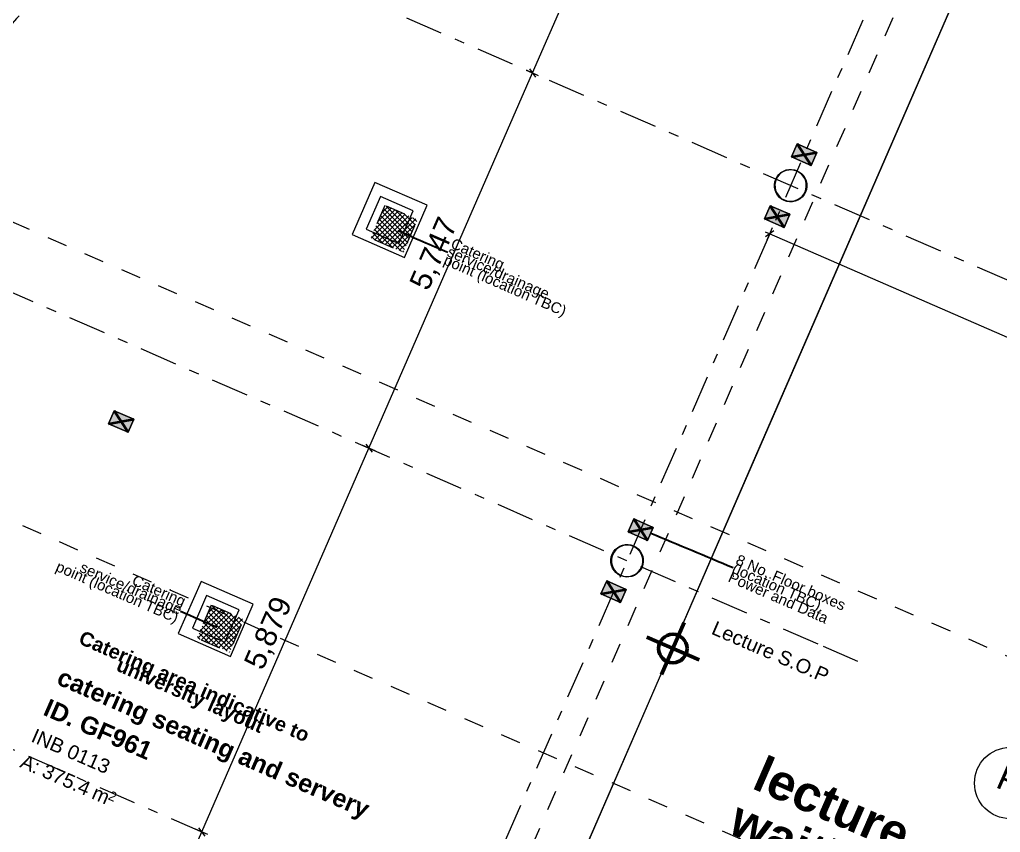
# Model space of a CAD drawing. Header units: millimetres. Extents: x -99530 to 90294, y -97212 to 56397.
# Drawn here: x -35959 to -22182, y -46364 to -34950 of the extents above; entities that cross this region are included whole.
import ezdxf
from ezdxf.enums import TextEntityAlignment as Align

# ---------------------------------------------------------------- set-up
doc = ezdxf.new("R2010")
doc.units = ezdxf.units.MM
doc.header["$MEASUREMENT"] = 0
doc.linetypes.add('Dashed', pattern=[564.444447, 282.222223, -282.222223])
doc.linetypes.add('Double Dashed', pattern=[1093.611073, 529.166651, -211.666656, 141.111112, -211.666656])
for name, color, linetype, lineweight in [('A-20-M_Floor_Slab_Pen_No__1', 7, 'Continuous', 13), ('A-20-M_Floor_Slab_Pen_No__6', 7, 'Continuous', 35), ('A-95-MC_Marker_Section_P2.Marker_Pen_No__1', 7, 'Continuous', 13), ('COLUMN.IFC Import_Pen_No__2', 8, 'Continuous', 15), ('New_A-20-M_Floor_Slab_Pen_No__89', 8, 'Continuous', 20), ('New_A-95-D_Dim_Grid.Dim_Pen_No__4', 7, 'Continuous', 20), ('New_A-95-P_Drawing_Pen_No__1', 7, 'Continuous', 13), ('New_A-95-P_Text_1_50_GA_Pen_No__1', 7, 'Continuous', 13), ('New_A-95-P_Text_1_50_GA_Pen_No__101', 252, 'Continuous', 15), ('New_A-95-P_Text_1_50_GA_Pen_No__85', 8, 'Continuous', 20), ('New_ArchiCAD Zone Stamps_Pen_No__6', 7, 'Continuous', 35)]:
    doc.layers.add(name, color=color, linetype=linetype, lineweight=lineweight)
for name, color, linetype in [('A-95-MC_Marker_Section_P2.Marker', 7, 'Continuous'), ('COLUMN.IFC Import', 7, 'Continuous'), ('New_A-05-M_Gross_Int_Circulation', 7, 'Continuous'), ('New_A-15-MG_Structural_Grid_Phase_2', 7, 'Continuous'), ('New_A-20-M_Floor_Slab', 7, 'Continuous'), ('New_A-20-M_Hard_Landscape', 7, 'Continuous'), ('New_A-95-D_Dim_Grid.Dim', 7, 'Continuous'), ('New_A-95-P_Drawing', 7, 'Continuous')]:
    doc.layers.add(name, color=color, linetype=linetype)
for name, color, linetype, lineweight, true_color in [('New_A-05-M_Gross_Int_Circulation_Pen_No__74', 7, 'Continuous', 20, 0x606060), ('New_A-15-MG_Structural_Grid_Phase_2_Pen_No__222', 7, 'Continuous', 13, 0x65af33), ('New_A-20-M_Hard_Landscape_Pen_No__53', 7, 'Continuous', 35, 0x444444), ('New_A-95-P_Drawing_Pen_No__25', 7, 'Continuous', 50, 0x2a2a2a), ('New_A-95-P_Text_1_50_GA_Pen_No__61', 7, 'Continuous', 20, 0x6a6a6a)]:
    doc.layers.add(name, color=color, linetype=linetype, lineweight=lineweight, true_color=true_color)
doc.styles.add('GENERATED_STYLE_1', font='')
doc.styles.add('GENERATED_STYLE_2', font='')
doc.styles.add('GENERATED_STYLE_3', font='')
doc.styles.add('GENERATED_STYLE_4', font='')
doc.styles.get('GENERATED_STYLE_1').set_extended_font_data('Arial', bold=True)
doc.styles.get('GENERATED_STYLE_2').set_extended_font_data('Swis721 BT', bold=True)
doc.styles.get('GENERATED_STYLE_3').set_extended_font_data('Arial')
doc.styles.get('GENERATED_STYLE_4').set_extended_font_data('Swis721 BT')
doc.dimstyles.new('GENERATED_STYLE__2', dxfattribs={"dimtxt": 300, "dimasz": 95, "dimexe": 0.18, "dimexo": 0, "dimgap": 0.09, "dimtad": 1, "dimdec": 0, "dimzin": 0, "dimdsep": 46, "dimtxsty": 'GENERATED_STYLE_4', "dimblk": 'ARROWHEAD_2', "dimblk1": 'ARROWHEAD_2', "dimblk2": 'ARROWHEAD_2', "dimcen": 0.09, "dimclrd": 7, "dimclre": 7, "dimclrt": 7, "dimadec": 0, "dimazin": 0, "dimtfac": 1, "dimtdec": 4, "dimtmove": 0, "dimatfit": 3, "dimfxl": 1, "dimtolj": 1, "dimtzin": 0, "dimarcsym": 0})
doc.dimstyles.new('GENERATED_STYLE__5', dxfattribs={"dimtxt": 0.18, "dimasz": 182.4, "dimexe": 0.18, "dimexo": 0.0625, "dimgap": 0.09, "dimtad": 0, "dimtih": 1, "dimtoh": 1, "dimdec": 4, "dimzin": 0, "dimdsep": 46, "dimcen": 0.09, "dimadec": 0, "dimazin": 0, "dimtfac": 1, "dimtdec": 4, "dimtmove": 0, "dimatfit": 3, "dimldrblk": 'ARROWHEAD_5', "dimfxl": 1, "dimtolj": 1, "dimtzin": 0, "dimarcsym": 0})
pattern_1 = [(45, (0, 0), (-35.35534, 35.35534), []), (135, (0, 0), (35.35534, 35.35534), [])]

# ---------------------------------------------------------------- blocks, each defined once
blk = doc.blocks.new('catering seating and servery_INB 0113_3_1', base_point=(-33684, -45972))
at = {"layer": 'New_A-05-M_Gross_Int_Circulation_Pen_No__74', "linetype": 'Continuous'}
blk.add_line((-29640, -50330), (-22253, -33346), dxfattribs=at)
blk.add_arc((-12875, -56512), 32205, 132.9939, 173.6055, dxfattribs=at)
at = {"layer": 'New_ArchiCAD Zone Stamps_Pen_No__6'}
for tag, height, style, p in [('ROOM_NAME', 250, 'GENERATED_STYLE_1', (-35356, -44046)), ('zoneNameLine2', 250, 'GENERATED_STYLE_1', (-35544, -44479)), ('ROOM_NUMBER', 200, 'GENERATED_STYLE_3', (-35733, -44899)), ('measuredAreaCode', 200, 'GENERATED_STYLE_3', (-35890, -45259)), ('DUMMY_649', 200, 'GENERATED_STYLE_3', (-35582, -45393)), ('DUMMY_650', 200, 'GENERATED_STYLE_3', (-34953, -45668)), ('DUMMY_651', 133, 'GENERATED_STYLE_3', (-34674, -45774))]:
    blk.add_attdef(tag, text='', height=height, rotation=336.4404, dxfattribs=dict(at, style=style)).set_placement(p, align=Align.TOP_LEFT)
blk = doc.blocks.new('Atrium South_INB 0152_4_1', base_point=(-20962, -37996))
at = {"layer": 'New_A-05-M_Gross_Int_Circulation_Pen_No__74', "linetype": 'Continuous'}
for p, q in [((-22253, -33346), (-25622, -41081)), ((-25622, -41081), (-29651, -50352))]:
    blk.add_line(p, q, dxfattribs=at)
at = {"layer": 'New_ArchiCAD Zone Stamps_Pen_No__6'}
for tag, height, style, p in [('ROOM_NAME', 250, 'GENERATED_STYLE_1', (-21498, -36566)), ('zoneNameLine2', 250, 'GENERATED_STYLE_1', (-21687, -36998)), ('ROOM_NUMBER', 200, 'GENERATED_STYLE_3', (-21875, -37419)), ('measuredAreaCode', 200, 'GENERATED_STYLE_3', (-22032, -37779)), ('DUMMY_649', 200, 'GENERATED_STYLE_3', (-21725, -37913)), ('DUMMY_650', 200, 'GENERATED_STYLE_3', (-21095, -38188)), ('DUMMY_651', 133, 'GENERATED_STYLE_3', (-20816, -38294))]:
    blk.add_attdef(tag, text='', height=height, rotation=336.4404, dxfattribs=dict(at, style=style)).set_placement(p, align=Align.TOP_LEFT)
blk = doc.blocks.new('Mesh_16_1', base_point=(-51572, -58964))
at = {"layer": 'New_A-20-M_Hard_Landscape_Pen_No__53', "linetype": 'Continuous', "flags": 128}
blk.add_lwpolyline([(-51572, -58964), (-45266, -58639, -0.034108), (-45058, -52905, -0.178607), (-35071, -32917), (-26070, -24532), (-21313, -26583), (-17527, -17989), (-18237, -17225), (-11233, -10707), (-10987, -10971), (402, -373), (-98, -155), (17122, 15869), (10988, 18539), (-39259, -28204, 0.179729), (-51322, -52209, 0.048754)], format="xyb", close=True, dxfattribs=at)
blk = doc.blocks.new('Slab_56_1', base_point=(-44734, -52925))
at = {"layer": 'New_A-20-M_Floor_Slab_Pen_No__89', "linetype": 'Continuous', "flags": 128}
blk.add_lwpolyline([(-44734, -52925), (-44734, -52925, -0.179811), (-34721, -33028), (-34722, -33027), (-25960, -24873), (-20982, -27044), (-17010, -17935), (-17703, -17189), (-11223, -11159), (-10853, -11556), (-2919, -4173), (921, -600), (3259, -1619), (2636, -2196), (2144, -3324), (-4596, -18783), (-10337, -31948), (-13252, -30677), (-20095, -46371, -0.415568), (-30017, -50196), (-38342, -69288, -0.234037), (-41521, -64901, -0.022084), (-42147, -60901), (-44896, -59707, -0.043731)], format="xyb", close=True, dxfattribs=at)
blk = doc.blocks.new('Standard grid marker_6')
at = {"layer": 'New_A-15-MG_Structural_Grid_Phase_2_Pen_No__222', "linetype": 'Double Dashed'}
for p, q in [((705, 0), (0, 0)), ((705, 0), (20649, 0)), ((20649, 0), (21354, 0))]:
    blk.add_line(p, q, dxfattribs=at)
at = {"layer": 'New_A-15-MG_Structural_Grid_Phase_2_Pen_No__222', "linetype": 'Continuous'}
blk.add_circle((-500, 0), 500, dxfattribs=at)
at = {"layer": 'New_A-15-MG_Structural_Grid_Phase_2_Pen_No__222', "linetype": 'Double Dashed'}
blk.add_point((705, 0), dxfattribs=at)
blk.add_point((705, 0), dxfattribs=at)
at = {"layer": 'New_A-15-MG_Structural_Grid_Phase_2_Pen_No__222', "style": 'GENERATED_STYLE_4'}
blk.add_attdef('AC_MarkerText_1', text='', height=350, rotation=360, dxfattribs=at).set_placement((-500, 34), align=Align.MIDDLE_CENTER)
blk = doc.blocks.new('Standard grid marker_7')
at = {"layer": 'New_A-15-MG_Structural_Grid_Phase_2_Pen_No__222', "linetype": 'Double Dashed'}
for p, q in [((705, 0), (0, 0)), ((705, 0), (17720, 0)), ((17720, 0), (18425, 0))]:
    blk.add_line(p, q, dxfattribs=at)
at = {"layer": 'New_A-15-MG_Structural_Grid_Phase_2_Pen_No__222', "linetype": 'Continuous'}
blk.add_circle((-500, 0), 500, dxfattribs=at)
at = {"layer": 'New_A-15-MG_Structural_Grid_Phase_2_Pen_No__222', "linetype": 'Double Dashed'}
blk.add_point((705, 0), dxfattribs=at)
blk.add_point((705, 0), dxfattribs=at)
at = {"layer": 'New_A-15-MG_Structural_Grid_Phase_2_Pen_No__222', "style": 'GENERATED_STYLE_4'}
blk.add_attdef('AC_MarkerText_1', text='', height=350, rotation=360, dxfattribs=at).set_placement((-500, 43), align=Align.MIDDLE_CENTER)
blk = doc.blocks.new('Standard grid marker_24')
at = {"layer": 'New_A-15-MG_Structural_Grid_Phase_2_Pen_No__222', "linetype": 'Double Dashed'}
blk.add_arc((0, 0), 31507, 0, 43.0295, dxfattribs=at)
blk = doc.blocks.new('Column 137')
at = {"layer": 'COLUMN.IFC Import_Pen_No__2', "linetype": 'Continuous'}
for p, q in [((-197.887, 114.25), (-175.041, 146.877)), ((-168.913, 141.735), (-190.959, 110.25)), ((-175.041, 146.877), (-146.877, 175.041)), ((-141.735, 168.913), (-168.913, 141.735)), ((-146.877, 175.041), (-114.25, 197.887)), ((-110.25, 190.959), (-141.735, 168.913)), ((-114.25, 197.887), (-78.152, 214.72)), ((-75.415, 207.202), (-110.25, 190.959)), ((-78.152, 214.72), (-39.679, 225.029)), ((-38.289, 217.15), (-75.415, 207.202)), ((-39.679, 225.029), (0, 228.5)), ((0, 220.5), (-38.289, 217.15)), ((0, 228.5), (39.679, 225.029)), ((38.289, 217.15), (0, 220.5)), ((75.415, 207.202), (38.289, 217.15)), ((39.679, 225.029), (78.152, 214.72)), ((110.25, 190.959), (75.415, 207.202)), ((78.152, 214.72), (114.25, 197.887)), ((141.735, 168.913), (110.25, 190.959)), ((114.25, 197.887), (146.877, 175.041)), ((168.913, 141.735), (141.735, 168.913)), ((146.877, 175.041), (175.041, 146.877)), ((190.959, 110.25), (168.913, 141.735)), ((175.041, 146.877), (197.887, 114.25)), ((-228.5, 0), (-225.029, 39.679)), ((-225.029, 39.679), (-214.72, 78.152)), ((-217.15, 38.289), (-220.5, 0)), ((-207.202, 75.415), (-217.15, 38.289)), ((-214.72, 78.152), (-197.887, 114.25)), ((-190.959, 110.25), (-207.202, 75.415)), ((207.202, 75.415), (190.959, 110.25)), ((197.887, 114.25), (214.72, 78.152)), ((217.15, 38.289), (207.202, 75.415)), ((214.72, 78.152), (225.029, 39.679)), ((220.5, 0), (217.15, 38.289)), ((217.15, -38.289), (220.5, 0)), ((225.029, 39.679), (228.5, 0)), ((228.5, 0), (225.029, -39.679)), ((-225.029, -39.679), (-228.5, 0)), ((-214.72, -78.152), (-225.029, -39.679)), ((-220.5, 0), (-217.15, -38.289)), ((-217.15, -38.289), (-207.202, -75.415)), ((-197.887, -114.25), (-214.72, -78.152)), ((-207.202, -75.415), (-190.959, -110.25)), ((-175.041, -146.877), (-197.887, -114.25)), ((-190.959, -110.25), (-168.913, -141.735)), ((168.913, -141.735), (190.959, -110.25)), ((197.887, -114.25), (175.041, -146.877)), ((190.959, -110.25), (207.202, -75.415)), ((214.72, -78.152), (197.887, -114.25)), ((207.202, -75.415), (217.15, -38.289)), ((225.029, -39.679), (214.72, -78.152)), ((-146.877, -175.041), (-175.041, -146.877)), ((-168.913, -141.735), (-141.735, -168.913)), ((-114.25, -197.887), (-146.877, -175.041)), ((-141.735, -168.913), (-110.25, -190.959)), ((-78.152, -214.72), (-114.25, -197.887)), ((-110.25, -190.959), (-75.415, -207.202)), ((-39.679, -225.029), (-78.152, -214.72)), ((-75.415, -207.202), (-38.289, -217.15)), ((0, -228.5), (-39.679, -225.029)), ((-38.289, -217.15), (0, -220.5)), ((0, -220.5), (38.289, -217.15)), ((39.679, -225.029), (0, -228.5)), ((38.289, -217.15), (75.415, -207.202)), ((78.152, -214.72), (39.679, -225.029)), ((75.415, -207.202), (110.25, -190.959)), ((114.25, -197.887), (78.152, -214.72)), ((110.25, -190.959), (141.735, -168.913)), ((146.877, -175.041), (114.25, -197.887)), ((141.735, -168.913), (168.913, -141.735)), ((175.041, -146.877), (146.877, -175.041))]:
    blk.add_line(p, q, dxfattribs=at)
blk = doc.blocks.new('Column 166')
at = {"layer": 'COLUMN.IFC Import_Pen_No__2', "linetype": 'Continuous'}
for p, q in [((-197.887, 114.25), (-175.041, 146.877)), ((-168.913, 141.735), (-190.959, 110.25)), ((-175.041, 146.877), (-146.877, 175.041)), ((-141.735, 168.913), (-168.913, 141.735)), ((-146.877, 175.041), (-114.25, 197.887)), ((-110.25, 190.959), (-141.735, 168.913)), ((-114.25, 197.887), (-78.152, 214.72)), ((-75.415, 207.202), (-110.25, 190.959)), ((-78.152, 214.72), (-39.679, 225.029)), ((-38.289, 217.15), (-75.415, 207.202)), ((-39.679, 225.029), (0, 228.5)), ((0, 220.5), (-38.289, 217.15)), ((0, 228.5), (39.679, 225.029)), ((38.289, 217.15), (0, 220.5)), ((75.415, 207.202), (38.289, 217.15)), ((39.679, 225.029), (78.152, 214.72)), ((110.25, 190.959), (75.415, 207.202)), ((78.152, 214.72), (114.25, 197.887)), ((141.735, 168.913), (110.25, 190.959)), ((114.25, 197.887), (146.877, 175.041)), ((168.913, 141.735), (141.735, 168.913)), ((146.877, 175.041), (175.041, 146.877)), ((190.959, 110.25), (168.913, 141.735)), ((175.041, 146.877), (197.887, 114.25)), ((-228.5, 0), (-225.029, 39.679)), ((-225.029, 39.679), (-214.72, 78.152)), ((-217.15, 38.289), (-220.5, 0)), ((-207.202, 75.415), (-217.15, 38.289)), ((-214.72, 78.152), (-197.887, 114.25)), ((-190.959, 110.25), (-207.202, 75.415)), ((207.202, 75.415), (190.959, 110.25)), ((197.887, 114.25), (214.72, 78.152)), ((217.15, 38.289), (207.202, 75.415)), ((214.72, 78.152), (225.029, 39.679)), ((220.5, 0), (217.15, 38.289)), ((217.15, -38.289), (220.5, 0)), ((225.029, 39.679), (228.5, 0)), ((228.5, 0), (225.029, -39.679)), ((-225.029, -39.679), (-228.5, 0)), ((-214.72, -78.152), (-225.029, -39.679)), ((-220.5, 0), (-217.15, -38.289)), ((-217.15, -38.289), (-207.202, -75.415)), ((-197.887, -114.25), (-214.72, -78.152)), ((-207.202, -75.415), (-190.959, -110.25)), ((-175.041, -146.877), (-197.887, -114.25)), ((-190.959, -110.25), (-168.913, -141.735)), ((168.913, -141.735), (190.959, -110.25)), ((197.887, -114.25), (175.041, -146.877)), ((190.959, -110.25), (207.202, -75.415)), ((214.72, -78.152), (197.887, -114.25)), ((207.202, -75.415), (217.15, -38.289)), ((225.029, -39.679), (214.72, -78.152)), ((-146.877, -175.041), (-175.041, -146.877)), ((-168.913, -141.735), (-141.735, -168.913)), ((-114.25, -197.887), (-146.877, -175.041)), ((-141.735, -168.913), (-110.25, -190.959)), ((-78.152, -214.72), (-114.25, -197.887)), ((-110.25, -190.959), (-75.415, -207.202)), ((-39.679, -225.029), (-78.152, -214.72)), ((-75.415, -207.202), (-38.289, -217.15)), ((0, -228.5), (-39.679, -225.029)), ((-38.289, -217.15), (0, -220.5)), ((0, -220.5), (38.289, -217.15)), ((39.679, -225.029), (0, -228.5)), ((38.289, -217.15), (75.415, -207.202)), ((78.152, -214.72), (39.679, -225.029)), ((75.415, -207.202), (110.25, -190.959)), ((114.25, -197.887), (78.152, -214.72)), ((110.25, -190.959), (141.735, -168.913)), ((146.877, -175.041), (114.25, -197.887)), ((141.735, -168.913), (168.913, -141.735)), ((175.041, -146.877), (146.877, -175.041))]:
    blk.add_line(p, q, dxfattribs=at)
blk = doc.blocks.new('*D1799')
at = {"layer": 'New_A-95-D_Dim_Grid.Dim_Pen_No__4', "linetype": 'Continuous'}
for p, q in [((-35767, -51781), (-33402, -46357)), ((-38032, -56974), (-35767, -51781)), ((-35681, -51818), (-35853, -51743)), ((-35810, -51723), (-35724, -51839)), ((-38074, -56916), (-37989, -57033))]:
    blk.add_line(p, q, dxfattribs=at)
at = {"layer": 'New_A-95-D_Dim_Grid.Dim_Pen_No__4', "insert": (-37166, -54839), "char_height": 300, "attachment_point": 7, "rotation": 66.4404, "style": 'GENERATED_STYLE_4'}
blk.add_mtext('\\A1;{\\fSwis721 BT|b0|i0|c0|p34;5,666}', dxfattribs=at)
blk = doc.blocks.new('ARROWHEAD_2')
at = {"color": 0, "linetype": 'Continuous', "lineweight": 0}
for p, q in [((0, 0), (-1, 0)), ((-0.38, -0.66), (0.38, 0.66))]:
    blk.add_line(p, q, dxfattribs=at)
blk = doc.blocks.new('*D1800')
at = {"layer": 'New_A-95-D_Dim_Grid.Dim_Pen_No__4', "linetype": 'Continuous'}
for p, q in [((-35767, -51781), (-33402, -46357)), ((-33445, -46299), (-33359, -46415)), ((-35810, -51723), (-35724, -51839))]:
    blk.add_line(p, q, dxfattribs=at)
at = {"layer": 'New_A-95-D_Dim_Grid.Dim_Pen_No__4', "insert": (-34851, -49530), "char_height": 300, "attachment_point": 7, "rotation": 66.4404, "style": 'GENERATED_STYLE_4'}
blk.add_mtext('\\A1;{\\fSwis721 BT|b0|i0|c0|p34;5,917}', dxfattribs=at)
blk = doc.blocks.new('*D1801')
at = {"layer": 'New_A-95-D_Dim_Grid.Dim_Pen_No__4', "linetype": 'Continuous'}
for p, q in [((-31095, -40910), (-31009, -41026)), ((-33402, -46357), (-31052, -40968)), ((-35767, -51781), (-33402, -46357)), ((-33316, -46394), (-33488, -46319)), ((-33445, -46299), (-33359, -46415))]:
    blk.add_line(p, q, dxfattribs=at)
at = {"layer": 'New_A-95-D_Dim_Grid.Dim_Pen_No__4', "insert": (-32494, -44124), "char_height": 300, "attachment_point": 7, "rotation": 66.4404, "style": 'GENERATED_STYLE_4'}
blk.add_mtext('\\A1;{\\fSwis721 BT|b0|i0|c0|p34;5,879}', dxfattribs=at)
blk = doc.blocks.new('*D1802')
at = {"layer": 'New_A-95-D_Dim_Grid.Dim_Pen_No__4', "linetype": 'Continuous'}
for p, q in [((-28669, -35737), (-28841, -35662)), ((-28797, -35641), (-28712, -35757)), ((-31052, -40968), (-28755, -35699)), ((-31095, -40910), (-31009, -41026)), ((-33402, -46357), (-31052, -40968)), ((-30966, -41005), (-31138, -40930))]:
    blk.add_line(p, q, dxfattribs=at)
at = {"layer": 'New_A-95-D_Dim_Grid.Dim_Pen_No__4', "insert": (-30170, -38795), "char_height": 300, "attachment_point": 7, "rotation": 66.4404, "style": 'GENERATED_STYLE_4'}
blk.add_mtext('\\A1;{\\fSwis721 BT|b0|i0|c0|p34;5,747}', dxfattribs=at)
blk = doc.blocks.new('*D1803')
at = {"layer": 'New_A-95-D_Dim_Grid.Dim_Pen_No__4', "linetype": 'Continuous'}
for p, q in [((-26555, -30655), (-24518, -25983)), ((-28755, -35699), (-26555, -30655)), ((-26469, -30693), (-26641, -30618)), ((-26598, -30597), (-26512, -30713)), ((-28797, -35641), (-28712, -35757))]:
    blk.add_line(p, q, dxfattribs=at)
at = {"layer": 'New_A-95-D_Dim_Grid.Dim_Pen_No__4', "insert": (-27922, -33639), "char_height": 300, "attachment_point": 7, "rotation": 66.4404, "style": 'GENERATED_STYLE_4'}
blk.add_mtext('\\A1;{\\fSwis721 BT|b0|i0|c0|p34;5,503}', dxfattribs=at)
blk = doc.blocks.new('Level Dimension_2_1', base_point=(-26784, -43782))
at = {"layer": 'New_A-95-P_Drawing_Pen_No__25', "linetype": 'Continuous'}
for p, q in [((-26942, -44149), (-26625, -43415)), ((-27151, -43623), (-26416, -43941))]:
    blk.add_line(p, q, dxfattribs=at)
blk.add_circle((-26784, -43782), 200, dxfattribs=at)
at = {"layer": 'New_A-95-P_Drawing_Pen_No__1', "insert": (-26258, -43574), "char_height": 200, "attachment_point": 7, "rotation": 336.6033, "style": 'GENERATED_STYLE_3'}
blk.add_mtext('\\A1;{\\fArial|b0|i0|c0|p34;Lecture S.O.P}', dxfattribs=at)
blk = doc.blocks.new('ARROWHEAD_5')
at = {"color": 0, "linetype": 'Continuous', "lineweight": 0}
blk.add_line((0, 0), (-1, 0), dxfattribs=at)
blk.add_solid([(-1, 0.2679), (0, 0), (-1, -0.2679), (-1, 0.2679)], dxfattribs=at)
blk = doc.blocks.new('Standard grid marker_34')
at = {"layer": 'New_A-15-MG_Structural_Grid_Phase_2_Pen_No__222', "linetype": 'Double Dashed'}
blk.add_line((1317, 0), (57055, 0), dxfattribs=at)
at = {"layer": 'New_A-15-MG_Structural_Grid_Phase_2_Pen_No__222', "style": 'GENERATED_STYLE_4'}
for tag, p in [('AC_MarkerText_1_0', (-500, 43)), ('AC_MarkerText_1_1', (58871, 43))]:
    blk.add_attdef(tag, text='', height=350, rotation=180, dxfattribs=at).set_placement(p, align=Align.MIDDLE_CENTER)
blk = doc.blocks.new('Standard grid marker_40')
at = {"layer": 'New_A-15-MG_Structural_Grid_Phase_2_Pen_No__222', "linetype": 'Double Dashed'}
blk.add_line((18746, 0), (0, 0), dxfattribs=at)
at = {"layer": 'New_A-15-MG_Structural_Grid_Phase_2_Pen_No__222', "style": 'GENERATED_STYLE_4'}
for tag, p in [('AC_MarkerText_1_0', (-500, 41)), ('AC_MarkerText_1_1', (58742, 41))]:
    blk.add_attdef(tag, text='', height=350, rotation=270, dxfattribs=at).set_placement(p, align=Align.MIDDLE_CENTER)
blk = doc.blocks.new('Standard grid marker_42')
at = {"layer": 'New_A-15-MG_Structural_Grid_Phase_2_Pen_No__222', "linetype": 'Double Dashed'}
for p, q in [((6679, 0), (0, 0)), ((6679, 0), (16869, 0)), ((16869, 0), (23548, 0))]:
    blk.add_line(p, q, dxfattribs=at)
at = {"layer": 'New_A-15-MG_Structural_Grid_Phase_2_Pen_No__222', "linetype": 'Continuous'}
for centre in [(-500, 0), (24048, 0)]:
    blk.add_circle(centre, 500, dxfattribs=at)
at = {"layer": 'New_A-15-MG_Structural_Grid_Phase_2_Pen_No__222', "linetype": 'Double Dashed'}
for p in [(6679, 0), (6679, 0), (16869, 0), (16869, 0)]:
    blk.add_point(p, dxfattribs=at)
at = {"layer": 'New_A-15-MG_Structural_Grid_Phase_2_Pen_No__222', "style": 'GENERATED_STYLE_4'}
for tag, p in [('AC_MarkerText_1_0', (-500, 43)), ('AC_MarkerText_1_1', (24048, 43))]:
    blk.add_attdef(tag, text='', height=350, rotation=180, dxfattribs=at).set_placement(p, align=Align.MIDDLE_CENTER)
blk = doc.blocks.new('*D1933')
at = {"layer": 'New_A-95-D_Dim_Grid.Dim_Pen_No__4', "linetype": 'Continuous'}
for p, q in [((-17690, -41332), (-25424, -37959)), ((-17749, -41374), (-17632, -41289)), ((-17653, -41246), (-17728, -41418)), ((-11710, -43939), (-17690, -41332)), ((-11768, -43982), (-11652, -43896))]:
    blk.add_line(p, q, dxfattribs=at)
at = {"layer": 'New_A-95-D_Dim_Grid.Dim_Pen_No__4', "insert": (-15162, -42369), "char_height": 300, "attachment_point": 7, "rotation": 336.4404, "style": 'GENERATED_STYLE_4'}
blk.add_mtext('\\A1;{\\fSwis721 BT|b0|i0|c0|p34;6,524}', dxfattribs=at)
blk = doc.blocks.new('*D1934')
at = {"layer": 'New_A-95-D_Dim_Grid.Dim_Pen_No__4', "linetype": 'Continuous'}
for p, q in [((-25387, -37873), (-25462, -38045)), ((-25366, -37917), (-25482, -38002)), ((-25424, -37959), (-25480, -37935)), ((-17690, -41332), (-25424, -37959)), ((-17749, -41374), (-17632, -41289))]:
    blk.add_line(p, q, dxfattribs=at)
at = {"layer": 'New_A-95-D_Dim_Grid.Dim_Pen_No__4', "insert": (-22019, -39379), "char_height": 300, "attachment_point": 7, "rotation": 336.4404, "style": 'GENERATED_STYLE_4'}
blk.add_mtext('\\A1;{\\fSwis721 BT|b0|i0|c0|p34;8,437}', dxfattribs=at)
blk = doc.blocks.new('Cutting Plane_6_1', base_point=(10470, -62287))
at = {"layer": 'A-95-MC_Marker_Section_P2.Marker_Pen_No__1', "linetype": 'Dashed'}
blk.add_line((3665, -59319), (-44301, -38404), dxfattribs=at)
blk = doc.blocks.new('Cutting Plane_7_1', base_point=(-15692, -10946))
at = {"layer": 'A-95-MC_Marker_Section_P2.Marker_Pen_No__1', "linetype": 'Dashed'}
blk.add_line((-20308, -27164), (-38549, -68998), dxfattribs=at)
blk = doc.blocks.new('Cutting Plane_8_1', base_point=(12010, -58755))
at = {"layer": 'A-95-MC_Marker_Section_P2.Marker_Pen_No__1', "linetype": 'Dashed'}
blk.add_line((11781, -58655), (-40955, -35660), dxfattribs=at)

msp = doc.modelspace()

# ---------------------------------------------------------------- hatches: boundary and pattern name
at = {"layer": 'New_A-95-P_Text_1_50_GA_Pen_No__101', "linetype": 'Continuous', "lineweight": 0, "true_color": 0x727272}
for points in [[(-25035.9, -36693.9), (-24760.9, -36813.8), (-24840.8, -36997.1), (-25115.8, -36877.2)], [(-25495.3, -37747.6), (-25220.4, -37867.5), (-25140.4, -37684.2), (-25415.4, -37564.2)], [(-34629.7, -40441.9), (-34354.7, -40561.8), (-34434.7, -40745.1), (-34709.7, -40625.2)], [(-27333.1, -41962.1), (-27058.1, -42082), (-27138, -42265.3), (-27413, -42145.4)], [(-27792.5, -43015.8), (-27517.6, -43135.7), (-27437.6, -42952.4), (-27712.6, -42832.5)]]:
    msp.add_hatch(color=8, dxfattribs=at).paths.add_polyline_path(points)
at = {"layer": 'New_A-95-P_Text_1_50_GA_Pen_No__61', "linetype": 'Continuous'}
h = msp.add_hatch(dxfattribs=at)
h.set_pattern_fill('Grid_5x5_Diagonal_0001', color=256, style=0, pattern_type=2)
h.set_pattern_definition(pattern_1)
h.paths.add_polyline_path([(-30828.6, -37559.3), (-31028.4, -38017.6), (-30570.1, -38217.4), (-30370.2, -37759.1)])
h = msp.add_hatch(dxfattribs=at)
h.set_pattern_fill('Grid_5x5_Diagonal_0001', color=256, style=0, pattern_type=2)
h.set_pattern_definition(pattern_1)
h.paths.add_polyline_path([(-33268.3, -43174.4), (-33468.2, -43632.7), (-33009.9, -43832.6), (-32810, -43374.3)])

# ---------------------------------------------------------------- linework, layer by layer
at = {"layer": 'A-20-M_Floor_Slab_Pen_No__1', "linetype": 'Continuous', "flags": 128}
for points in [[(-25115.8, -36877.2), (-24840.8, -36997.1), (-24760.9, -36813.8), (-25035.9, -36693.9)], [(-31287, -37969.8), (-30553.7, -38289.5), (-30233.9, -37556.2), (-30967.2, -37236.5)], [(-31089.5, -37892.2), (-30631.2, -38092.1), (-30431.4, -37633.8), (-30889.7, -37433.9)], [(-25415.4, -37564.2), (-25140.4, -37684.2), (-25220.4, -37867.5), (-25495.3, -37747.6)], [(-34709.7, -40625.2), (-34434.7, -40745.1), (-34354.7, -40561.8), (-34629.7, -40441.9)], [(-27413, -42145.4), (-27138, -42265.3), (-27058.1, -42082), (-27333.1, -41962.1)], [(-33730, -43572.4), (-32996.7, -43892.2), (-32677, -43158.9), (-33410.3, -42839.1)], [(-27712.6, -42832.5), (-27437.6, -42952.4), (-27517.6, -43135.7), (-27792.5, -43015.8)], [(-33532.6, -43494.9), (-33074.3, -43694.8), (-32874.4, -43236.4), (-33332.7, -43036.6)]]:
    msp.add_lwpolyline(points, close=True, dxfattribs=at)
at = {"layer": 'A-20-M_Floor_Slab_Pen_No__6', "linetype": 'Continuous'}
for p, q in [((-24840.8, -36997.1), (-25035.9, -36693.9)), ((-25115.8, -36877.2), (-24760.9, -36813.8)), ((-25220.4, -37867.5), (-25415.4, -37564.2)), ((-25495.3, -37747.6), (-25140.4, -37684.2)), ((-34434.7, -40745.1), (-34629.7, -40441.9)), ((-34709.7, -40625.2), (-34354.7, -40561.8)), ((-27138, -42265.3), (-27333.1, -41962.1)), ((-27413, -42145.4), (-27058.1, -42082)), ((-27517.6, -43135.7), (-27712.6, -42832.5)), ((-27792.5, -43015.8), (-27437.6, -42952.4))]:
    msp.add_line(p, q, dxfattribs=at)
at = {"layer": 'New_A-95-P_Text_1_50_GA_Pen_No__1', "linetype": 'Continuous', "flags": 128}
for points in [[(-25035.9, -36693.9), (-24760.9, -36813.8), (-24840.8, -36997.1), (-25115.8, -36877.2)], [(-25495.3, -37747.6), (-25220.4, -37867.5), (-25140.4, -37684.2), (-25415.4, -37564.2)], [(-34629.7, -40441.9), (-34354.7, -40561.8), (-34434.7, -40745.1), (-34709.7, -40625.2)], [(-27333.1, -41962.1), (-27058.1, -42082), (-27138, -42265.3), (-27413, -42145.4)], [(-27792.5, -43015.8), (-27517.6, -43135.7), (-27437.6, -42952.4), (-27712.6, -42832.5)]]:
    msp.add_lwpolyline(points, close=True, dxfattribs=at)
at = {"layer": 'New_A-95-P_Text_1_50_GA_Pen_No__1', "linetype": 'Dashed', "flags": 128}
for points in [[(-30828.6, -37559.3), (-31028.4, -38017.6), (-30570.1, -38217.4), (-30370.2, -37759.1)], [(-33268.3, -43174.4), (-33468.2, -43632.7), (-33009.9, -43832.6), (-32810, -43374.3)]]:
    msp.add_lwpolyline(points, close=True, dxfattribs=at)

# ---------------------------------------------------------------- block references
at = {"layer": 'A-95-MC_Marker_Section_P2.Marker'}
for name, p in [('Cutting Plane_7_1', (-15692.4, -10945.9)), ('Cutting Plane_8_1', (12010.4, -58755.3)), ('Cutting Plane_6_1', (10470.5, -62286.8))]:
    msp.add_blockref(name, p, dxfattribs=at)
at = {"layer": 'COLUMN.IFC Import', "linetype": 'Continuous', "zscale": 1000, "rotation": 336.4404115839877}
for name, p in [('Column 137', (-25128.4, -37280.9)), ('Column 166', (-27425.9, -42549.7))]:
    msp.add_blockref(name, p, dxfattribs=at)
at = {"layer": 'New_A-05-M_Gross_Int_Circulation', "linetype": 'Continuous'}
msp.add_blockref('Atrium South_INB 0152_4_1', (-20962.3, -37996.4), dxfattribs=at)
ref = msp.add_blockref('catering seating and servery_INB 0113_3_1', (-33684.2, -45971.9), dxfattribs=at)
ref.add_attrib('ROOM_NAME', 'catering seating and servery', dxfattribs={"layer": 'New_ArchiCAD Zone Stamps_Pen_No__6', "color": 7, "height": 250, "rotation": 336.44041, "style": 'GENERATED_STYLE_1'}).set_placement((-35356, -44046.5), align=Align.TOP_LEFT)
ref.add_attrib('ROOM_NUMBER', 'INB 0113', dxfattribs={"layer": 'New_ArchiCAD Zone Stamps_Pen_No__6', "color": 7, "height": 200, "rotation": 336.44041, "style": 'GENERATED_STYLE_3'}).set_placement((-35732.8, -44899.3), align=Align.TOP_LEFT)
ref.add_attrib('zoneNameLine2', 'ID. GF961', dxfattribs={"layer": 'New_ArchiCAD Zone Stamps_Pen_No__6', "color": 7, "height": 250, "rotation": 336.44041, "style": 'GENERATED_STYLE_1'}).set_placement((-35544.4, -44478.6), align=Align.TOP_LEFT)
ref.add_attrib('measuredAreaCode', 'A: ', dxfattribs={"layer": 'New_ArchiCAD Zone Stamps_Pen_No__6', "color": 7, "height": 200, "rotation": 336.44041, "style": 'GENERATED_STYLE_3'}).set_placement((-35889.9, -45259.4), align=Align.TOP_LEFT)
ref.add_attrib('DUMMY_649', '375.4', dxfattribs={"layer": 'New_ArchiCAD Zone Stamps_Pen_No__6', "color": 7, "height": 200, "rotation": 336.44041, "style": 'GENERATED_STYLE_3'}).set_placement((-35582.5, -45393.5), align=Align.TOP_LEFT)
ref.add_attrib('DUMMY_650', ' m', dxfattribs={"layer": 'New_ArchiCAD Zone Stamps_Pen_No__6', "color": 7, "height": 200, "rotation": 336.44041, "style": 'GENERATED_STYLE_3'}).set_placement((-34953.3, -45667.8), align=Align.TOP_LEFT)
ref.add_attrib('DUMMY_651', '2', dxfattribs={"layer": 'New_ArchiCAD Zone Stamps_Pen_No__6', "color": 7, "height": 133.3, "rotation": 336.44041, "style": 'GENERATED_STYLE_3'}).set_placement((-34674, -45774.4), align=Align.TOP_LEFT)
at = {"layer": 'New_A-15-MG_Structural_Grid_Phase_2', "color": 8, "linetype": 'Continuous', "lineweight": 15, "zscale": 1000}
for name, p, rotation in [('Standard grid marker_40', (-30734.1, -50137), 66.44041158399293), ('Standard grid marker_34', (17283.6, -55774.3), 156.4404115839929), ('Standard grid marker_24', (-12978.9, -56444.6), 132.8760517734848)]:
    msp.add_blockref(name, p, dxfattribs=dict(at, rotation=rotation))
at = {"layer": 'New_A-15-MG_Structural_Grid_Phase_2', "color": 8, "linetype": 'Continuous', "lineweight": 15}
ref = msp.add_blockref('Standard grid marker_7', (-40916, -36666.3), dxfattribs=dict(at, zscale=1000, rotation=336.440411583993))
ref.add_attrib('AC_MarkerText_1', 'N', dxfattribs={"layer": 'New_A-15-MG_Structural_Grid_Phase_2_Pen_No__222', "color": 85, "true_color": 0x65af33, "height": 350, "rotation": 336.44041, "style": 'GENERATED_STYLE_4'}).set_placement((-41374.4, -36423.1), align=Align.MIDDLE_CENTER)
ref = msp.add_blockref('Standard grid marker_6', (-43500.2, -41953.1), dxfattribs=dict(at, zscale=1000, rotation=336.440411583993))
ref.add_attrib('AC_MarkerText_1', 'Q', dxfattribs={"layer": 'New_A-15-MG_Structural_Grid_Phase_2_Pen_No__222', "color": 85, "true_color": 0x65af33, "height": 350, "rotation": 336.44041, "style": 'GENERATED_STYLE_4'}).set_placement((-43958.5, -41719.2), align=Align.MIDDLE_CENTER)
ref = msp.add_blockref('Standard grid marker_42', (-1.9, -55283.6), dxfattribs=dict(at, zscale=1000, rotation=156.4404115839929))
ref.add_attrib('AC_MarkerText_1', 'P', dxfattribs={"layer": 'New_A-15-MG_Structural_Grid_Phase_2_Pen_No__222', "color": 85, "true_color": 0x65af33, "height": 350, "rotation": 336.44041, "style": 'GENERATED_STYLE_4'}).set_placement((456.4, -55440), align=Align.MIDDLE_CENTER)
ref.add_attrib('AC_MarkerText_1_1', 'P', dxfattribs={"layer": 'New_A-15-MG_Structural_Grid_Phase_2_Pen_No__222', "color": 85, "true_color": 0x65af33, "height": 350, "rotation": 336.44041, "style": 'GENERATED_STYLE_4'}).set_placement((-22045.8, -45628), align=Align.MIDDLE_CENTER)
at = {"layer": 'New_A-20-M_Floor_Slab', "color": 8, "linetype": 'Continuous', "lineweight": 20}
msp.add_blockref('Slab_56_1', (-44734.1, -52924.7), dxfattribs=at)
at = {"layer": 'New_A-20-M_Hard_Landscape', "color": 49, "lineweight": 35, "true_color": 0x444444}
msp.add_blockref('Mesh_16_1', (-51572.4, -58963.6), dxfattribs=at)
at = {"layer": 'New_A-95-P_Drawing', "color": 250, "lineweight": 50, "true_color": 0x2a2a2a}
msp.add_blockref('Level Dimension_2_1', (-26783.5, -43782), dxfattribs=at)

# ---------------------------------------------------------------- texts
at = {"layer": 'New_A-95-P_Text_1_50_GA_Pen_No__1', "linetype": 'Continuous', "rotation": 336.44041}
for s, insert, char_height, width, attachment_point, line_spacing_factor, style in [('\\A1;{\\fSwis721 BT|b0|i0|c0|p34;Catering \\fSwis721 BT|b0|i0|c0|p34;service/\\fSwis721 BT|b0|i0|c0|p34;drainage point (location TBC) }', (-29945.9, -38217.2), 150, 1942.397, 4, 0.502048, 'GENERATED_STYLE_4'), ('\\A1;{\\fSwis721 BT|b0|i0|c0|p34;8 No. Floor boxes (location TBC). Power and Data}', (-25937.1, -42645.6), 150, 1942.397, 4, 0.528951, 'GENERATED_STYLE_4'), ('\\A1;{\\fSwis721 BT|b0|i0|c0|p34;Catering \\fSwis721 BT|b0|i0|c0|p34;service/\\fSwis721 BT|b0|i0|c0|p34;drainage point (location TBC) }', (-33697.5, -43263.2), 150, 1942.397, 6, 0.502048, 'GENERATED_STYLE_4'), ('\\A1;{\\fSwis721 BT|b1|i0|c0|p34;Catering area indicative to university layout}', (-33465.5, -44220.3), 200, 3497.139, 2, 0.412493, 'GENERATED_STYLE_2')]:
    msp.add_mtext(s, dxfattribs=dict(at, insert=insert, char_height=char_height, width=width, attachment_point=attachment_point, line_spacing_factor=line_spacing_factor, style=style))
at = {"layer": 'New_A-95-P_Text_1_50_GA_Pen_No__61', "linetype": 'Continuous', "insert": (-24441.6, -45737.8), "char_height": 500, "width": 3879.369, "attachment_point": 2, "rotation": 336.44041, "line_spacing_factor": 0.845355, "style": 'GENERATED_STYLE_2'}
msp.add_mtext('\\A1;{\\fSwis721 BT|b1|i0|c0|p34;lecture waiting area}', dxfattribs=at)

# ---------------------------------------------------------------- dimensions: what is measured, and where the dimension line sits
at = {"layer": 'New_A-95-D_Dim_Grid.Dim', "linetype": 'Continuous'}
for base, p1, p2, angle, picture, middle, turn in [((-26555.2, -30655.4), (-36222.3, -32443.1), (-33018.1, -27837.3), 66.44041, '*D1803', (-27847.4, -33093.6), 66.44041), ((-28754.6, -35699.4), (-40916, -36666.3), (-36222.3, -32443.1), 66.44041, '*D1802', (-30095.7, -38249.7), 66.44041), ((-31051.8, -40967.6), (-43500.2, -41953.1), (-40916, -36666.3), 66.44041, '*D1801', (-32419.3, -43578.3), 66.44041), ((-25424.1, -37959.4), (-17394.6, -40653), (-25128.1, -37280.7), 156.44041, '*D1934', (-21473.4, -39453), 336.44041), ((-17690.5, -41331.6), (-11414.4, -43260.6), (-17394.6, -40653), 156.44041, '*D1933', (-14616.5, -42442.9), 336.44041), ((-33401.7, -46356.6), (-45353.6, -47600.5), (-43500.2, -41953.1), 66.44041, '*D1800', (-34776.8, -48984.8), 66.44041), ((-35766.9, -51780.8), (-46498.1, -53282.6), (-45353.6, -47600.5), 66.44041, '*D1799', (-37091.8, -54293.8), 66.44041)]:
    dim = msp.add_linear_dim(base=base, p1=p1, p2=p2, angle=angle, dimstyle='GENERATED_STYLE__2', dxfattribs=at)
    dim.commit()
    dim.dimension.update_dxf_attribs({"geometry": picture, "text_midpoint": middle, "dimtype": 160, "text_rotation": turn})

# ---------------------------------------------------------------- leaders
at = {"layer": 'New_A-95-P_Text_1_50_GA_Pen_No__85', "linetype": 'Continuous', "path_type": 1, "annotation_type": 0, "has_hookline": 1, "horizontal_direction": (0.916645, -0.399703, 0)}
for points, hookline_direction, text_width in [([(-30644.6, -37912.2), (-29946, -38217.2)], 0, 1842.9), ([(-27092.2, -42160.3), (-25937.2, -42645.6)], 0, 1921.4), ([(-33188.1, -43484.8), (-33697.4, -43263.3)], 1, 1842.9)]:
    msp.add_leader(points, dimstyle='GENERATED_STYLE__5', dxfattribs=dict(at, hookline_direction=hookline_direction, text_width=text_width))

doc.saveas('drawing.dxf')
